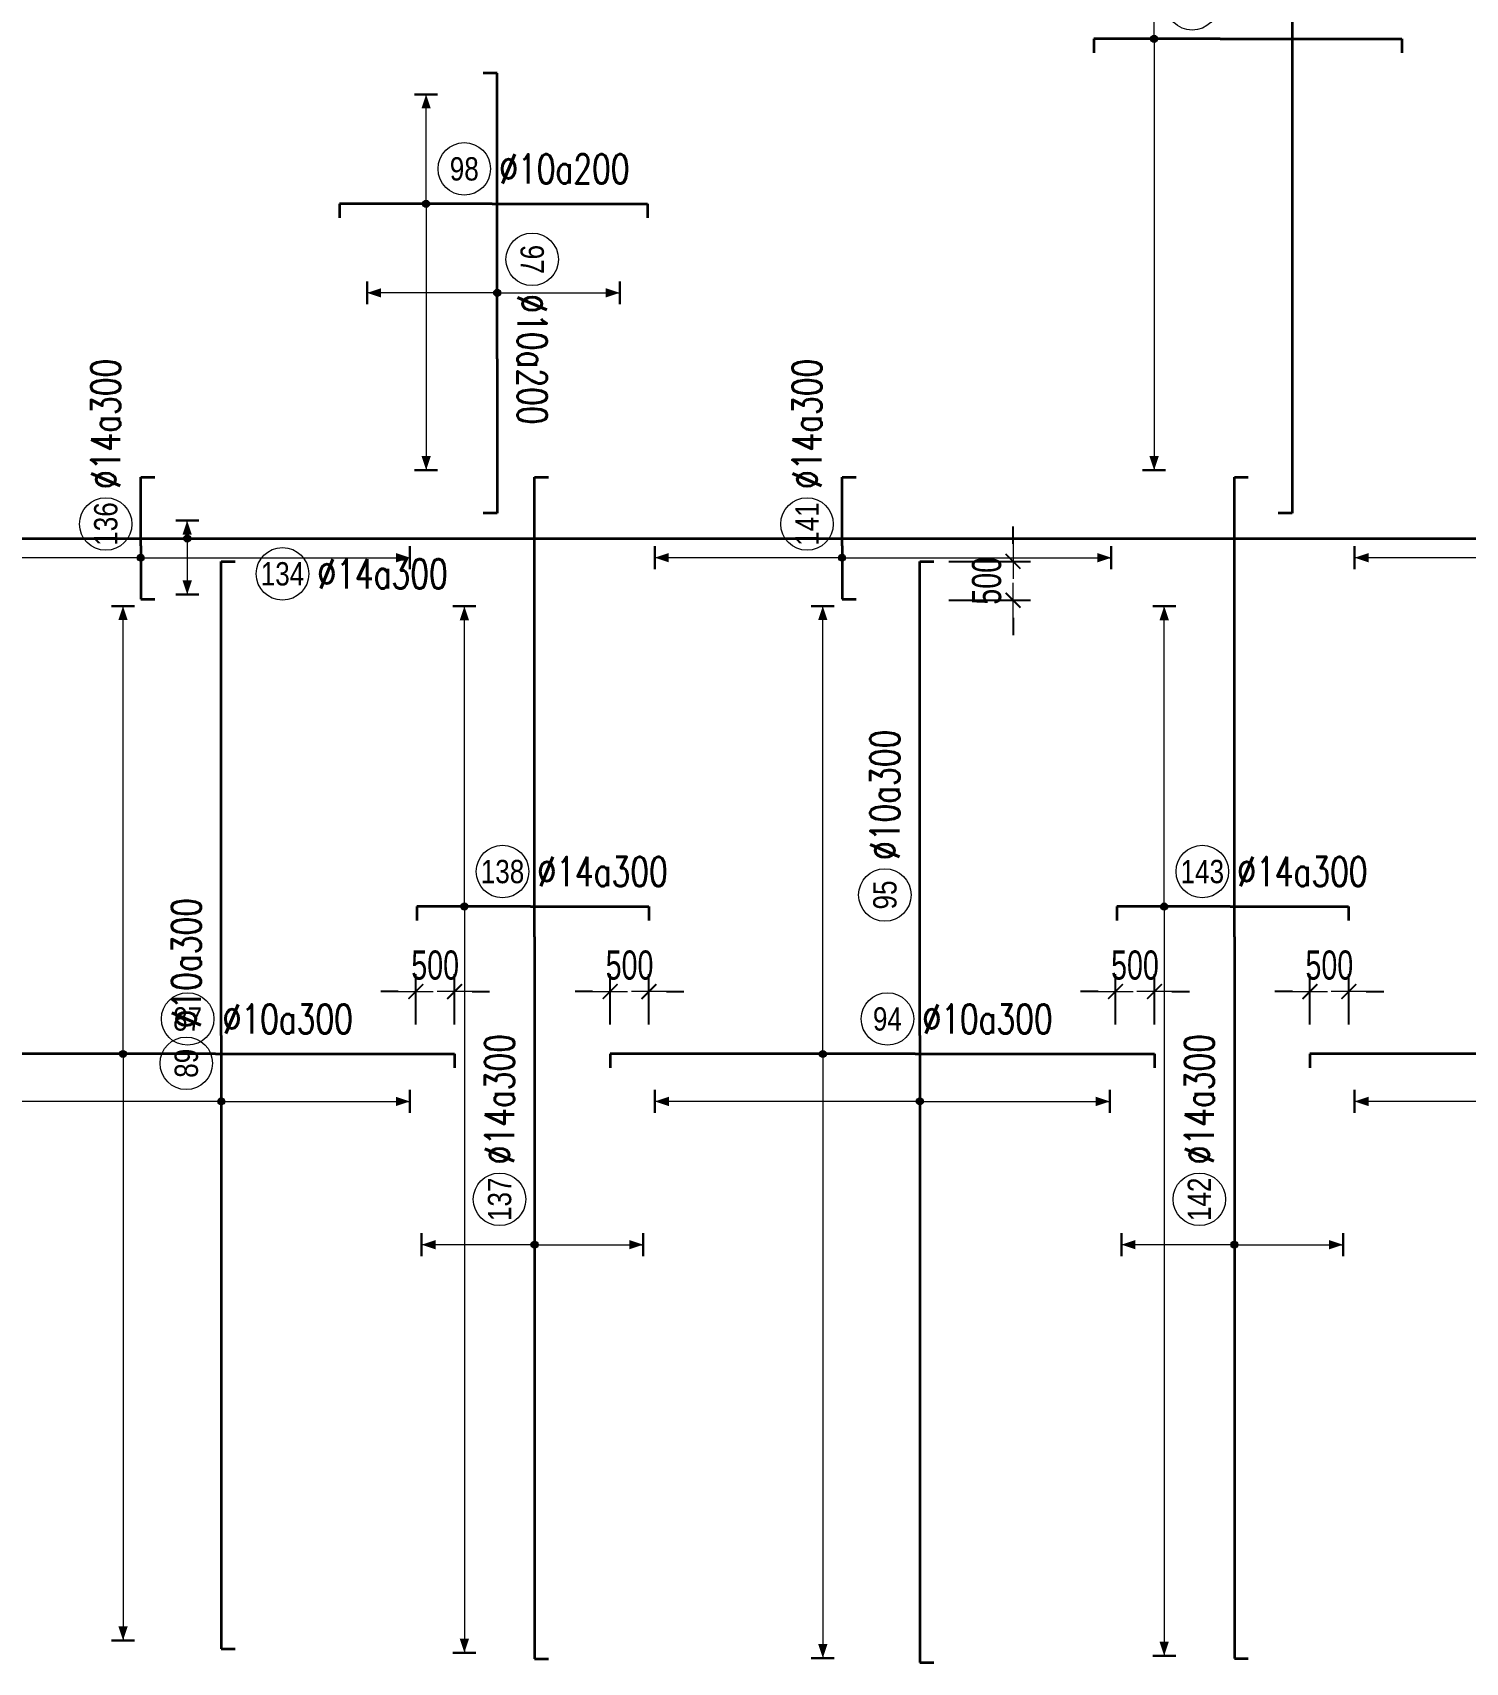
# Model space of a CAD drawing. Header units: millimetres. Extents: x -179076 to 505271, y -34263 to 117995.
# Drawn here: x 177544 to 195971, y 37041 to 58000 of the extents above; entities that cross this region are included whole.
import ezdxf
from ezdxf.enums import TextEntityAlignment as Align

# ---------------------------------------------------------------- set-up
doc = ezdxf.new("R2010")
doc.units = ezdxf.units.MM
doc.layers.get('0').update_dxf_attribs({"lineweight": 20})
doc.layers.get('Defpoints').update_dxf_attribs({"color": 151, "lineweight": 9})
for name, color, linetype, lineweight in [('NDC_S_DIM', 1, 'Continuous', 15), ('NDC_S_REBAR', 4, 'Continuous', 35), ('NDC_S_VN TEXT', 7, 'Continuous', 20)]:
    doc.layers.add(name, color=color, linetype=linetype, lineweight=lineweight)
doc.styles.add('ARIAL', font='arial.ttf', dxfattribs={"width": 0.8})
doc.styles.add('NDC_DIM', font='', dxfattribs={"width": 0.75})
doc.styles.add('NDC_EN TXT', font='romans.shx', dxfattribs={"width": 0.8})
doc.styles.get('NDC_DIM').set_extended_font_data('Dotum')
doc.dimstyles.new('NDC_dim_150', dxfattribs={"dimscale": 150, "dimtxt": 2.5, "dimasz": 1.5, "dimexe": 1.5, "dimexo": 2.5, "dimgap": 1, "dimtad": 1, "dimdec": 0, "dimzin": 0, "dimdsep": 46, "dimtxsty": 'NDC_DIM', "dimblk": 'DIMMARK', "dimcen": 0.09, "dimdle": 1.2, "dimclrd": 1, "dimclre": 1, "dimclrt": 3, "dimadec": 0, "dimazin": 0, "dimtfac": 1, "dimtdec": 0, "dimtix": 1, "dimtofl": 0, "dimtmove": 0, "dimatfit": 3, "dimfxl": 8, "dimfxlon": 1, "dimtolj": 1, "dimtzin": 0, "dimarcsym": 0})

# ---------------------------------------------------------------- blocks, each defined once
blk = doc.blocks.new('DIMMARK')
at = {"layer": 'NDC_S_DIM', "color": 1}
blk.add_line((-1.5, 0), (1, 0), dxfattribs=at)
at = {"layer": 'NDC_S_DIM', "color": 2, "const_width": 0.1}
blk.add_lwpolyline([(-0.424, -0.424), (0.424, 0.424)], dxfattribs=at)
blk = doc.blocks.new('*D231')
at = {"layer": 'Defpoints', "color": 0, "transparency": 16777216}
for p in [(194471, 45668), (193971, 44867), (194471, 44867)]:
    blk.add_point(p, dxfattribs=at)
at = {"layer": 'NDC_S_DIM', "color": 1, "lineweight": -2, "transparency": 16777216}
for p, q in [((193971, 45242), (193971, 45893)), ((194471, 45242), (194471, 45893)), ((193746, 45668), (193521, 45668)), ((194696, 45668), (194921, 45668))]:
    blk.add_line(p, q, dxfattribs=at)
at = {"layer": 'NDC_S_DIM', "color": 1, "lineweight": -2, "transparency": 16777216, "xscale": 225, "yscale": 225, "zscale": 225}
blk.add_blockref('DIMMARK', (193971, 45668), dxfattribs=at)
at = {"layer": 'NDC_S_DIM', "color": 1, "lineweight": -2, "transparency": 16777216, "xscale": 225, "yscale": 225, "zscale": 225, "rotation": 180}
blk.add_blockref('DIMMARK', (194471, 45668), dxfattribs=at)
at = {"layer": 'NDC_S_DIM', "color": 3, "transparency": 16777216, "insert": (194221, 46006), "char_height": 375, "attachment_point": 5, "style": 'NDC_DIM'}
blk.add_mtext('\\A1;500', dxfattribs=at)
blk = doc.blocks.new('*D232')
at = {"layer": 'Defpoints', "color": 0, "transparency": 16777216}
for p in [(191471, 45668), (191471, 44867), (191971, 44867)]:
    blk.add_point(p, dxfattribs=at)
at = {"layer": 'NDC_S_DIM', "color": 1, "lineweight": -2, "transparency": 16777216}
for p, q in [((191471, 45242), (191471, 45893)), ((191971, 45242), (191971, 45893)), ((191246, 45668), (191021, 45668)), ((192196, 45668), (192421, 45668))]:
    blk.add_line(p, q, dxfattribs=at)
at = {"layer": 'NDC_S_DIM', "color": 1, "lineweight": -2, "transparency": 16777216, "xscale": 225, "yscale": 225, "zscale": 225}
blk.add_blockref('DIMMARK', (191471, 45668), dxfattribs=at)
at = {"layer": 'NDC_S_DIM', "color": 1, "lineweight": -2, "transparency": 16777216, "xscale": 225, "yscale": 225, "zscale": 225, "rotation": 180}
blk.add_blockref('DIMMARK', (191971, 45668), dxfattribs=at)
at = {"layer": 'NDC_S_DIM', "color": 3, "transparency": 16777216, "insert": (191721, 46006), "char_height": 375, "attachment_point": 5, "style": 'NDC_DIM'}
blk.add_mtext('\\A1;500', dxfattribs=at)
blk = doc.blocks.new('*D233')
at = {"layer": 'Defpoints', "color": 0, "transparency": 16777216}
for p in [(185471, 45668), (184971, 44867), (185471, 44867)]:
    blk.add_point(p, dxfattribs=at)
at = {"layer": 'NDC_S_DIM', "color": 1, "lineweight": -2, "transparency": 16777216}
for p, q in [((184971, 45242), (184971, 45893)), ((185471, 45242), (185471, 45893)), ((184746, 45668), (184521, 45668)), ((185696, 45668), (185921, 45668))]:
    blk.add_line(p, q, dxfattribs=at)
at = {"layer": 'NDC_S_DIM', "color": 1, "lineweight": -2, "transparency": 16777216, "xscale": 225, "yscale": 225, "zscale": 225}
blk.add_blockref('DIMMARK', (184971, 45668), dxfattribs=at)
at = {"layer": 'NDC_S_DIM', "color": 1, "lineweight": -2, "transparency": 16777216, "xscale": 225, "yscale": 225, "zscale": 225, "rotation": 180}
blk.add_blockref('DIMMARK', (185471, 45668), dxfattribs=at)
at = {"layer": 'NDC_S_DIM', "color": 3, "transparency": 16777216, "insert": (185221, 46006), "char_height": 375, "attachment_point": 5, "style": 'NDC_DIM'}
blk.add_mtext('\\A1;500', dxfattribs=at)
blk = doc.blocks.new('*D234')
at = {"layer": 'Defpoints', "color": 0, "transparency": 16777216}
for p in [(182471, 45668), (182471, 44867), (182971, 44867)]:
    blk.add_point(p, dxfattribs=at)
at = {"layer": 'NDC_S_DIM', "color": 1, "lineweight": -2, "transparency": 16777216}
for p, q in [((182471, 45242), (182471, 45893)), ((182971, 45242), (182971, 45893)), ((182246, 45668), (182021, 45668)), ((183196, 45668), (183421, 45668))]:
    blk.add_line(p, q, dxfattribs=at)
at = {"layer": 'NDC_S_DIM', "color": 1, "lineweight": -2, "transparency": 16777216, "xscale": 225, "yscale": 225, "zscale": 225}
blk.add_blockref('DIMMARK', (182471, 45668), dxfattribs=at)
at = {"layer": 'NDC_S_DIM', "color": 1, "lineweight": -2, "transparency": 16777216, "xscale": 225, "yscale": 225, "zscale": 225, "rotation": 180}
blk.add_blockref('DIMMARK', (182971, 45668), dxfattribs=at)
at = {"layer": 'NDC_S_DIM', "color": 3, "transparency": 16777216, "insert": (182721, 46006), "char_height": 375, "attachment_point": 5, "style": 'NDC_DIM'}
blk.add_mtext('\\A1;500', dxfattribs=at)
blk = doc.blocks.new('*D241')
at = {"layer": 'Defpoints', "color": 0, "transparency": 16777216}
for p in [(188954, 51200), (188954, 50700), (190153, 50700)]:
    blk.add_point(p, dxfattribs=at)
at = {"layer": 'NDC_S_DIM', "color": 1, "lineweight": -2, "transparency": 16777216}
for p, q in [((190153, 51425), (190153, 51650)), ((189329, 51200), (190378, 51200)), ((189329, 50700), (190378, 50700)), ((190153, 50475), (190153, 50250))]:
    blk.add_line(p, q, dxfattribs=at)
at = {"layer": 'NDC_S_DIM', "color": 1, "lineweight": -2, "transparency": 16777216, "xscale": 225, "yscale": 225, "zscale": 225}
for p, rotation in [((190153, 51200), 270), ((190153, 50700), 90)]:
    blk.add_blockref('DIMMARK', p, dxfattribs=dict(at, rotation=rotation))
at = {"layer": 'NDC_S_DIM', "color": 3, "transparency": 16777216, "insert": (189815, 50950), "char_height": 375, "attachment_point": 5, "rotation": 90, "style": 'NDC_DIM'}
blk.add_mtext('\\A1;500', dxfattribs=at)
blk = doc.blocks.new('*U316')
h = blk.add_hatch(color=6)
edge = h.paths.add_edge_path()
edge.add_arc((-7.93, 0), 0.3, 0, 360)
at = {"layer": 'NDC_S_DIM', "color": 8}
for q in [(-7.93, 38.39), (-7.93, -50.28)]:
    blk.add_line((-7.93, 0), q, dxfattribs=at)
for points in [[(-8.93, 38.39, 0.2, 0.2, 0), (-6.93, 38.39, 0, 0, 0)], [(-8.93, -50.28, 0.2, 0.2, 0), (-6.93, -50.28, 0, 0, 0)]]:
    blk.add_lwpolyline(points, format="xyseb", dxfattribs=at)
at = {"layer": 'NDC_S_DIM'}
blk.add_circle((-2.39, 3), 2.25, dxfattribs=at)
at = {"layer": 'NDC_S_DIM', "color": 6}
blk.add_circle((-7.93, 0), 0.3, dxfattribs=at)
at = {"layer": 'NDC_S_DIM', "color": 8}
for points in [[(-8.33, 37.19), (-7.93, 38.39), (-7.53, 37.19)], [(-8.33, -49.08), (-7.93, -50.28), (-7.53, -49.08)]]:
    blk.add_solid(points, dxfattribs=at)
at = {"layer": 'NDC_S_REBAR'}
for p, q in [((0, 0), (-26.16, 0)), ((-26.16, 0), (-26.16, -1.2)), ((0, 0), (20.5, 0)), ((20.5, 0), (20.5, -1.2)), ((-26.16, -1.2), (-26.16, -1.2)), ((20.5, -1.2), (20.5, -1.2))]:
    blk.add_line(p, q, dxfattribs=at)
at = {"layer": 'NDC_S_VN TEXT', "color": 3, "style": 'NDC_EN TXT', "width": 0.75}
blk.add_attdef('DKT', (0.61, 1.75), '', height=2.5, dxfattribs=at)
at = {"layer": 'NDC_S_VN TEXT', "style": 'ARIAL', "width": 0.8}
blk.add_attdef('KHT', text='', height=2, dxfattribs=at).set_placement((-2.39, 3), align=Align.MIDDLE_CENTER)
blk = doc.blocks.new('*U285')
h = blk.add_hatch(color=6)
edge = h.paths.add_edge_path()
edge.add_arc((-7.93, 0), 0.3, 0, 360)
at = {"layer": 'NDC_S_DIM', "color": 8}
for q in [(-7.93, 38.39), (-7.93, -51.8)]:
    blk.add_line((-7.93, 0), q, dxfattribs=at)
for points in [[(-8.93, 38.39, 0.2, 0.2, 0), (-6.93, 38.39, 0, 0, 0)], [(-8.93, -51.8, 0.2, 0.2, 0), (-6.93, -51.8, 0, 0, 0)]]:
    blk.add_lwpolyline(points, format="xyseb", dxfattribs=at)
at = {"layer": 'NDC_S_DIM'}
blk.add_circle((-2.39, 3), 2.25, dxfattribs=at)
at = {"layer": 'NDC_S_DIM', "color": 6}
blk.add_circle((-7.93, 0), 0.3, dxfattribs=at)
at = {"layer": 'NDC_S_DIM', "color": 8}
for points in [[(-8.33, 37.19), (-7.93, 38.39), (-7.53, 37.19)], [(-8.33, -50.6), (-7.93, -51.8), (-7.53, -50.6)]]:
    blk.add_solid(points, dxfattribs=at)
at = {"layer": 'NDC_S_REBAR'}
for p, q in [((0, 0), (-26.16, 0)), ((-26.16, 0), (-26.16, -1.2)), ((0, 0), (20.5, 0)), ((20.5, 0), (20.5, -1.2)), ((-26.16, -1.2), (-26.16, -1.2)), ((20.5, -1.2), (20.5, -1.2))]:
    blk.add_line(p, q, dxfattribs=at)
at = {"layer": 'NDC_S_VN TEXT', "color": 3, "style": 'NDC_EN TXT', "width": 0.75}
blk.add_attdef('DKT', (0.61, 1.75), '', height=2.5, dxfattribs=at)
at = {"layer": 'NDC_S_VN TEXT', "style": 'ARIAL', "width": 0.8}
blk.add_attdef('KHT', text='', height=2, dxfattribs=at).set_placement((-2.39, 3), align=Align.MIDDLE_CENTER)
blk = doc.blocks.new('*U286')
h = blk.add_hatch(color=6)
edge = h.paths.add_edge_path()
edge.add_arc((-7.93, 0), 0.3, 0, 360)
at = {"layer": 'NDC_S_DIM', "color": 8}
for q in [(-7.93, 38.39), (-7.93, -50.72)]:
    blk.add_line((-7.93, 0), q, dxfattribs=at)
for points in [[(-8.93, 38.39, 0.2, 0.2, 0), (-6.93, 38.39, 0, 0, 0)], [(-8.93, -50.72, 0.2, 0.2, 0), (-6.93, -50.72, 0, 0, 0)]]:
    blk.add_lwpolyline(points, format="xyseb", dxfattribs=at)
at = {"layer": 'NDC_S_DIM'}
blk.add_circle((-2.39, 3), 2.25, dxfattribs=at)
at = {"layer": 'NDC_S_DIM', "color": 6}
blk.add_circle((-7.93, 0), 0.3, dxfattribs=at)
at = {"layer": 'NDC_S_DIM', "color": 8}
for points in [[(-8.33, 37.19), (-7.93, 38.39), (-7.53, 37.19)], [(-8.33, -49.52), (-7.93, -50.72), (-7.53, -49.52)]]:
    blk.add_solid(points, dxfattribs=at)
at = {"layer": 'NDC_S_REBAR'}
for p, q in [((0, 0), (-26.16, 0)), ((-26.16, 0), (-26.16, -1.2)), ((0, 0), (20.5, 0)), ((20.5, 0), (20.5, -1.2)), ((-26.16, -1.2), (-26.16, -1.2)), ((20.5, -1.2), (20.5, -1.2))]:
    blk.add_line(p, q, dxfattribs=at)
at = {"layer": 'NDC_S_VN TEXT', "color": 3, "style": 'NDC_EN TXT', "width": 0.75}
blk.add_attdef('DKT', (0.61, 1.75), '', height=2.5, dxfattribs=at)
at = {"layer": 'NDC_S_VN TEXT', "style": 'ARIAL', "width": 0.8}
blk.add_attdef('KHT', text='', height=2, dxfattribs=at).set_placement((-2.39, 3), align=Align.MIDDLE_CENTER)
blk = doc.blocks.new('*U278')
h = blk.add_hatch(color=6)
edge = h.paths.add_edge_path()
edge.add_arc((-5.66, 0), 0.3, 0, 360)
at = {"layer": 'NDC_S_DIM', "color": 8}
for q in [(-5.66, 25.75), (-5.66, -63.98)]:
    blk.add_line((-5.66, 0), q, dxfattribs=at)
for points in [[(-6.66, 25.75, 0.2, 0.2, 0), (-4.66, 25.75, 0, 0, 0)], [(-6.66, -63.98, 0.2, 0.2, 0), (-4.66, -63.98, 0, 0, 0)]]:
    blk.add_lwpolyline(points, format="xyseb", dxfattribs=at)
at = {"layer": 'NDC_S_DIM'}
blk.add_circle((-2.39, 3), 2.25, dxfattribs=at)
at = {"layer": 'NDC_S_DIM', "color": 6}
blk.add_circle((-5.66, 0), 0.3, dxfattribs=at)
at = {"layer": 'NDC_S_DIM', "color": 8}
for points in [[(-6.06, 24.55), (-5.66, 25.75), (-5.26, 24.55)], [(-6.06, -62.78), (-5.66, -63.98), (-5.26, -62.78)]]:
    blk.add_solid(points, dxfattribs=at)
at = {"layer": 'NDC_S_REBAR'}
for p, q in [((0, 0), (-9.73, 0)), ((-9.73, 0), (-9.73, -1.2)), ((0, 0), (10.15, 0)), ((10.15, 0), (10.15, -1.2)), ((-9.73, -1.2), (-9.73, -1.2)), ((10.15, -1.2), (10.15, -1.2))]:
    blk.add_line(p, q, dxfattribs=at)
at = {"layer": 'NDC_S_VN TEXT', "color": 3, "style": 'NDC_EN TXT', "width": 0.75}
blk.add_attdef('DKT', (0.61, 1.75), '', height=2.5, dxfattribs=at)
at = {"layer": 'NDC_S_VN TEXT', "style": 'ARIAL', "width": 0.8}
blk.add_attdef('KHT', text='', height=2, dxfattribs=at).set_placement((-2.39, 3), align=Align.MIDDLE_CENTER)
blk = doc.blocks.new('*U279')
h = blk.add_hatch(color=6)
edge = h.paths.add_edge_path()
edge.add_arc((-5.66, 0), 0.3, 0, 360)
at = {"layer": 'NDC_S_DIM', "color": 8}
for q in [(-5.66, 25.75), (-5.66, -64.23)]:
    blk.add_line((-5.66, 0), q, dxfattribs=at)
for points in [[(-6.66, 25.75, 0.2, 0.2, 0), (-4.66, 25.75, 0, 0, 0)], [(-6.66, -64.23, 0.2, 0.2, 0), (-4.66, -64.23, 0, 0, 0)]]:
    blk.add_lwpolyline(points, format="xyseb", dxfattribs=at)
at = {"layer": 'NDC_S_DIM'}
blk.add_circle((-2.39, 3), 2.25, dxfattribs=at)
at = {"layer": 'NDC_S_DIM', "color": 6}
blk.add_circle((-5.66, 0), 0.3, dxfattribs=at)
at = {"layer": 'NDC_S_DIM', "color": 8}
for points in [[(-6.06, 24.55), (-5.66, 25.75), (-5.26, 24.55)], [(-6.06, -63.03), (-5.66, -64.23), (-5.26, -63.03)]]:
    blk.add_solid(points, dxfattribs=at)
at = {"layer": 'NDC_S_REBAR'}
for p, q in [((0, 0), (-9.73, 0)), ((-9.73, 0), (-9.73, -1.2)), ((0, 0), (10.15, 0)), ((10.15, 0), (10.15, -1.2)), ((-9.73, -1.2), (-9.73, -1.2)), ((10.15, -1.2), (10.15, -1.2))]:
    blk.add_line(p, q, dxfattribs=at)
at = {"layer": 'NDC_S_VN TEXT', "color": 3, "style": 'NDC_EN TXT', "width": 0.75}
blk.add_attdef('DKT', (0.61, 1.75), '', height=2.5, dxfattribs=at)
at = {"layer": 'NDC_S_VN TEXT', "style": 'ARIAL', "width": 0.8}
blk.add_attdef('KHT', text='', height=2, dxfattribs=at).set_placement((-2.39, 3), align=Align.MIDDLE_CENTER)
blk = doc.blocks.new('*U303')
h = blk.add_hatch(color=6)
edge = h.paths.add_edge_path()
edge.add_arc((-5.66, 0), 0.3, 0, 360)
at = {"layer": 'NDC_S_DIM', "color": 8}
for q in [(-5.66, 22.82), (-5.66, -16.18)]:
    blk.add_line((-5.66, 0), q, dxfattribs=at)
for points in [[(-6.66, 22.82, 0.2, 0.2, 0), (-4.66, 22.82, 0, 0, 0)], [(-6.66, -16.18, 0.2, 0.2, 0), (-4.66, -16.18, 0, 0, 0)]]:
    blk.add_lwpolyline(points, format="xyseb", dxfattribs=at)
at = {"layer": 'NDC_S_DIM'}
blk.add_circle((-2.39, 3), 2.25, dxfattribs=at)
at = {"layer": 'NDC_S_DIM', "color": 6}
blk.add_circle((-5.66, 0), 0.3, dxfattribs=at)
at = {"layer": 'NDC_S_DIM', "color": 8}
for points in [[(-6.06, 21.62), (-5.66, 22.82), (-5.26, 21.62)], [(-6.06, -14.98), (-5.66, -16.18), (-5.26, -14.98)]]:
    blk.add_solid(points, dxfattribs=at)
at = {"layer": 'NDC_S_REBAR'}
for p, q in [((0, 0), (-52.6, 0)), ((-52.6, 0), (-52.6, -1.2)), ((0, 0), (40.64, 0)), ((40.64, 0), (40.64, -1.2)), ((-52.6, -1.2), (-52.6, -1.2)), ((40.64, -1.2), (40.64, -1.2))]:
    blk.add_line(p, q, dxfattribs=at)
at = {"layer": 'NDC_S_VN TEXT', "color": 3, "style": 'NDC_EN TXT', "width": 0.75}
blk.add_attdef('DKT', (0.61, 1.75), '', height=2.5, dxfattribs=at)
at = {"layer": 'NDC_S_VN TEXT', "style": 'ARIAL', "width": 0.8}
blk.add_attdef('KHT', text='', height=2, dxfattribs=at).set_placement((-2.39, 3), align=Align.MIDDLE_CENTER)
blk = doc.blocks.new('*U304')
h = blk.add_hatch(color=6)
edge = h.paths.add_edge_path()
edge.add_arc((-5.66, 0), 0.3, 0, 360)
at = {"layer": 'NDC_S_DIM', "color": 8}
for q in [(-5.66, 22.72), (-5.66, -16.28)]:
    blk.add_line((-5.66, 0), q, dxfattribs=at)
for points in [[(-6.66, 22.72, 0.2, 0.2, 0), (-4.66, 22.72, 0, 0, 0)], [(-6.66, -16.28, 0.2, 0.2, 0), (-4.66, -16.28, 0, 0, 0)]]:
    blk.add_lwpolyline(points, format="xyseb", dxfattribs=at)
at = {"layer": 'NDC_S_DIM'}
blk.add_circle((12.04, 3), 2.25, dxfattribs=at)
at = {"layer": 'NDC_S_DIM', "color": 6}
blk.add_circle((-5.66, 0), 0.3, dxfattribs=at)
at = {"layer": 'NDC_S_DIM', "color": 8}
for points in [[(-6.06, 21.52), (-5.66, 22.72), (-5.26, 21.52)], [(-6.06, -15.08), (-5.66, -16.28), (-5.26, -15.08)]]:
    blk.add_solid(points, dxfattribs=at)
at = {"layer": 'NDC_S_REBAR'}
for p, q in [((0, 0), (-53.75, 0)), ((-53.75, 0), (-53.75, -1.2)), ((0, 0), (40.64, 0)), ((40.64, 0), (40.64, -1.2)), ((-53.75, -1.2), (-53.75, -1.2)), ((40.64, -1.2), (40.64, -1.2))]:
    blk.add_line(p, q, dxfattribs=at)
at = {"layer": 'NDC_S_VN TEXT', "color": 3, "style": 'NDC_EN TXT', "width": 0.75}
blk.add_attdef('DKT', (15.04, 1.75), '', height=2.5, dxfattribs=at)
at = {"layer": 'NDC_S_VN TEXT', "style": 'ARIAL', "width": 0.8}
blk.add_attdef('KHT', text='', height=2, dxfattribs=at).set_placement((12.04, 3), align=Align.MIDDLE_CENTER)
blk = doc.blocks.new('*U305')
h = blk.add_hatch(color=6)
edge = h.paths.add_edge_path()
edge.add_arc((-5.66, 0), 0.3, 0, 360)
at = {"layer": 'NDC_S_DIM', "color": 8}
for q in [(-5.66, 22.67), (-5.66, -16.33)]:
    blk.add_line((-5.66, 0), q, dxfattribs=at)
for points in [[(-6.66, 22.67, 0.2, 0.2, 0), (-4.66, 22.67, 0, 0, 0)], [(-6.66, -16.33, 0.2, 0.2, 0), (-4.66, -16.33, 0, 0, 0)]]:
    blk.add_lwpolyline(points, format="xyseb", dxfattribs=at)
at = {"layer": 'NDC_S_DIM'}
blk.add_circle((9.62, 3), 2.25, dxfattribs=at)
at = {"layer": 'NDC_S_DIM', "color": 6}
blk.add_circle((-5.66, 0), 0.3, dxfattribs=at)
at = {"layer": 'NDC_S_DIM', "color": 8}
for points in [[(-6.06, 21.47), (-5.66, 22.67), (-5.26, 21.47)], [(-6.06, -15.13), (-5.66, -16.33), (-5.26, -15.13)]]:
    blk.add_solid(points, dxfattribs=at)
at = {"layer": 'NDC_S_REBAR'}
for p, q in [((0, 0), (-52.32, 0)), ((-52.32, 0), (-52.32, -1.2)), ((0, 0), (40.64, 0)), ((40.64, 0), (40.64, -1.2)), ((-52.32, -1.2), (-52.32, -1.2)), ((40.64, -1.2), (40.64, -1.2))]:
    blk.add_line(p, q, dxfattribs=at)
at = {"layer": 'NDC_S_VN TEXT', "color": 3, "style": 'NDC_EN TXT', "width": 0.75}
blk.add_attdef('DKT', (12.62, 1.75), '', height=2.5, dxfattribs=at)
at = {"layer": 'NDC_S_VN TEXT', "style": 'ARIAL', "width": 0.8}
blk.add_attdef('KHT', text='', height=2, dxfattribs=at).set_placement((9.62, 3), align=Align.MIDDLE_CENTER)
blk = doc.blocks.new('*U296')
h = blk.add_hatch(color=6)
edge = h.paths.add_edge_path()
edge.add_arc((-26.39, 0), 0.3, 0, 360)
at = {"layer": 'NDC_S_DIM', "color": 8}
for q in [(-26.39, 9.68), (-26.39, -9.32)]:
    blk.add_line((-26.39, 0), q, dxfattribs=at)
for points in [[(-27.39, 9.68, 0.2, 0.2, 0), (-25.39, 9.68, 0, 0, 0)], [(-27.39, -9.32, 0.2, 0.2, 0), (-25.39, -9.32, 0, 0, 0)]]:
    blk.add_lwpolyline(points, format="xyseb", dxfattribs=at)
at = {"layer": 'NDC_S_DIM'}
blk.add_circle((-22.5, 3), 2.25, dxfattribs=at)
at = {"layer": 'NDC_S_DIM', "color": 6}
blk.add_circle((-26.39, 0), 0.3, dxfattribs=at)
at = {"layer": 'NDC_S_DIM', "color": 8}
for points in [[(-26.79, 8.48), (-26.39, 9.68), (-25.99, 8.48)], [(-26.79, -8.12), (-26.39, -9.32), (-25.99, -8.12)]]:
    blk.add_solid(points, dxfattribs=at)
at = {"layer": 'NDC_S_REBAR'}
for p, q in [((0, 0), (-61.89, 0)), ((-61.89, 0), (-61.89, -1.2)), ((0, 0), (39.42, 0)), ((39.42, 0), (39.42, -1.2)), ((-61.89, -1.2), (-61.89, -1.2)), ((39.42, -1.2), (39.42, -1.2))]:
    blk.add_line(p, q, dxfattribs=at)
at = {"layer": 'NDC_S_VN TEXT', "color": 3, "style": 'NDC_EN TXT', "width": 0.75}
blk.add_attdef('DKT', (-19.5, 1.75), '', height=2.5, dxfattribs=at)
at = {"layer": 'NDC_S_VN TEXT', "style": 'ARIAL', "width": 0.8}
blk.add_attdef('KHT', text='', height=2, dxfattribs=at).set_placement((-22.5, 3), align=Align.MIDDLE_CENTER)
blk = doc.blocks.new('*U297')
h = blk.add_hatch(color=6)
edge = h.paths.add_edge_path()
edge.add_arc((-26.39, 0), 0.3, 0, 360)
at = {"layer": 'NDC_S_DIM', "color": 8}
for q in [(-26.39, 9.68), (-26.39, -9.32)]:
    blk.add_line((-26.39, 0), q, dxfattribs=at)
for points in [[(-27.39, 9.68, 0.2, 0.2, 0), (-25.39, 9.68, 0, 0, 0)], [(-27.39, -9.32, 0.2, 0.2, 0), (-25.39, -9.32, 0, 0, 0)]]:
    blk.add_lwpolyline(points, format="xyseb", dxfattribs=at)
at = {"layer": 'NDC_S_DIM'}
blk.add_circle((-22.5, 3), 2.25, dxfattribs=at)
at = {"layer": 'NDC_S_DIM', "color": 6}
blk.add_circle((-26.39, 0), 0.3, dxfattribs=at)
at = {"layer": 'NDC_S_DIM', "color": 8}
for points in [[(-26.79, 8.48), (-26.39, 9.68), (-25.99, 8.48)], [(-26.79, -8.12), (-26.39, -9.32), (-25.99, -8.12)]]:
    blk.add_solid(points, dxfattribs=at)
at = {"layer": 'NDC_S_REBAR'}
for p, q in [((0, 0), (-61.88, 0)), ((-61.88, 0), (-61.88, -1.2)), ((0, 0), (39.42, 0)), ((39.42, 0), (39.42, -1.2)), ((-61.88, -1.2), (-61.88, -1.2)), ((39.42, -1.2), (39.42, -1.2))]:
    blk.add_line(p, q, dxfattribs=at)
at = {"layer": 'NDC_S_VN TEXT', "color": 3, "style": 'NDC_EN TXT', "width": 0.75}
blk.add_attdef('DKT', (-19.5, 1.75), '', height=2.5, dxfattribs=at)
at = {"layer": 'NDC_S_VN TEXT', "style": 'ARIAL', "width": 0.8}
blk.add_attdef('KHT', text='', height=2, dxfattribs=at).set_placement((-22.5, 3), align=Align.MIDDLE_CENTER)
blk = doc.blocks.new('*U333')
h = blk.add_hatch(color=6)
edge = h.paths.add_edge_path()
edge.add_arc((-1.02, 0), 0.3, 0, 360)
at = {"layer": 'NDC_S_DIM', "color": 8}
for q in [(-1.02, 15.92), (-1.02, -23.08)]:
    blk.add_line((-1.02, 0), q, dxfattribs=at)
for points in [[(-2.02, 15.92, 0.2, 0.2, 0), (-0.02, 15.92, 0, 0, 0)], [(-2.02, -23.08, 0.2, 0.2, 0), (-0.02, -23.08, 0, 0, 0)]]:
    blk.add_lwpolyline(points, format="xyseb", dxfattribs=at)
at = {"layer": 'NDC_S_DIM'}
blk.add_circle((1.87, 3), 2.25, dxfattribs=at)
at = {"layer": 'NDC_S_DIM', "color": 6}
blk.add_circle((-1.02, 0), 0.3, dxfattribs=at)
at = {"layer": 'NDC_S_DIM', "color": 8}
for points in [[(-1.42, 14.72), (-1.02, 15.92), (-0.62, 14.72)], [(-1.42, -21.88), (-1.02, -23.08), (-0.62, -21.88)]]:
    blk.add_solid(points, dxfattribs=at)
at = {"layer": 'NDC_S_REBAR'}
for p, q in [((0, 0), (-4.57, 0)), ((-4.57, 0), (-4.57, -1.2)), ((0, 0), (5.9, 0)), ((5.9, 0), (5.9, -1.2)), ((-4.57, -1.2), (-4.57, -1.2)), ((5.9, -1.2), (5.9, -1.2))]:
    blk.add_line(p, q, dxfattribs=at)
at = {"layer": 'NDC_S_VN TEXT', "color": 3, "style": 'NDC_EN TXT', "width": 0.75}
blk.add_attdef('DKT', (4.87, 1.75), '', height=2.5, dxfattribs=at)
at = {"layer": 'NDC_S_VN TEXT', "style": 'ARIAL', "width": 0.8}
blk.add_attdef('KHT', text='', height=2, dxfattribs=at).set_placement((1.87, 3), align=Align.MIDDLE_CENTER)
blk = doc.blocks.new('*U334')
h = blk.add_hatch(color=6)
edge = h.paths.add_edge_path()
edge.add_arc((-1.02, 0), 0.3, 0, 360)
at = {"layer": 'NDC_S_DIM', "color": 8}
for q in [(-1.02, 16.05), (-1.02, -23.08)]:
    blk.add_line((-1.02, 0), q, dxfattribs=at)
for points in [[(-2.02, 16.05, 0.2, 0.2, 0), (-0.02, 16.05, 0, 0, 0)], [(-2.02, -23.08, 0.2, 0.2, 0), (-0.02, -23.08, 0, 0, 0)]]:
    blk.add_lwpolyline(points, format="xyseb", dxfattribs=at)
at = {"layer": 'NDC_S_DIM'}
blk.add_circle((1.87, 3), 2.25, dxfattribs=at)
at = {"layer": 'NDC_S_DIM', "color": 6}
blk.add_circle((-1.02, 0), 0.3, dxfattribs=at)
at = {"layer": 'NDC_S_DIM', "color": 8}
for points in [[(-1.42, 14.85), (-1.02, 16.05), (-0.62, 14.85)], [(-1.42, -21.88), (-1.02, -23.08), (-0.62, -21.88)]]:
    blk.add_solid(points, dxfattribs=at)
at = {"layer": 'NDC_S_REBAR'}
for p, q in [((0, 0), (-4.57, 0)), ((-4.57, 0), (-4.57, -1.2)), ((0, 0), (5.9, 0)), ((5.9, 0), (5.9, -1.2)), ((-4.57, -1.2), (-4.57, -1.2)), ((5.9, -1.2), (5.9, -1.2))]:
    blk.add_line(p, q, dxfattribs=at)
at = {"layer": 'NDC_S_VN TEXT', "color": 3, "style": 'NDC_EN TXT', "width": 0.75}
blk.add_attdef('DKT', (4.87, 1.75), '', height=2.5, dxfattribs=at)
at = {"layer": 'NDC_S_VN TEXT', "style": 'ARIAL', "width": 0.8}
blk.add_attdef('KHT', text='', height=2, dxfattribs=at).set_placement((1.87, 3), align=Align.MIDDLE_CENTER)
blk = doc.blocks.new('*U335')
h = blk.add_hatch(color=6)
edge = h.paths.add_edge_path()
edge.add_arc((-1.02, 0), 0.3, 0, 360)
at = {"layer": 'NDC_S_DIM', "color": 8}
for q in [(-1.02, 17.36), (-1.02, -21.64)]:
    blk.add_line((-1.02, 0), q, dxfattribs=at)
for points in [[(-2.02, 17.36, 0.2, 0.2, 0), (-0.02, 17.36, 0, 0, 0)], [(-2.02, -21.64, 0.2, 0.2, 0), (-0.02, -21.64, 0, 0, 0)]]:
    blk.add_lwpolyline(points, format="xyseb", dxfattribs=at)
at = {"layer": 'NDC_S_DIM'}
blk.add_circle((1.87, 3), 2.25, dxfattribs=at)
at = {"layer": 'NDC_S_DIM', "color": 6}
blk.add_circle((-1.02, 0), 0.3, dxfattribs=at)
at = {"layer": 'NDC_S_DIM', "color": 8}
for points in [[(-1.42, 16.16), (-1.02, 17.36), (-0.62, 16.16)], [(-1.42, -20.44), (-1.02, -21.64), (-0.62, -20.44)]]:
    blk.add_solid(points, dxfattribs=at)
at = {"layer": 'NDC_S_REBAR'}
for p, q in [((0, 0), (-4.57, 0)), ((-4.57, 0), (-4.57, -1.2)), ((0, 0), (5.9, 0)), ((5.9, 0), (5.9, -1.2)), ((-4.57, -1.2), (-4.57, -1.2)), ((5.9, -1.2), (5.9, -1.2))]:
    blk.add_line(p, q, dxfattribs=at)
at = {"layer": 'NDC_S_VN TEXT', "color": 3, "style": 'NDC_EN TXT', "width": 0.75}
blk.add_attdef('DKT', (4.87, 1.75), '', height=2.5, dxfattribs=at)
at = {"layer": 'NDC_S_VN TEXT', "style": 'ARIAL', "width": 0.8}
blk.add_attdef('KHT', text='', height=2, dxfattribs=at).set_placement((1.87, 3), align=Align.MIDDLE_CENTER)
blk = doc.blocks.new('*U336')
h = blk.add_hatch(color=6)
edge = h.paths.add_edge_path()
edge.add_arc((27.07, 0), 0.3, 0, 360)
at = {"layer": 'NDC_S_DIM', "color": 8}
for q in [(27.07, 1.53), (27.07, -4.8)]:
    blk.add_line((27.07, 0), q, dxfattribs=at)
for points in [[(26.07, 1.53, 0.2, 0.2, 0), (28.07, 1.53, 0, 0, 0)], [(26.07, -4.8, 0.2, 0.2, 0), (28.07, -4.8, 0, 0, 0)]]:
    blk.add_lwpolyline(points, format="xyseb", dxfattribs=at)
at = {"layer": 'NDC_S_DIM', "color": 6}
blk.add_circle((27.07, 0), 0.3, dxfattribs=at)
at = {"layer": 'NDC_S_DIM'}
blk.add_circle((35.24, -3.03), 2.25, dxfattribs=at)
at = {"layer": 'NDC_S_DIM', "color": 8}
for points in [[(26.67, 0.33), (27.07, 1.53), (27.47, 0.33)], [(26.67, -3.6), (27.07, -4.8), (27.47, -3.6)]]:
    blk.add_solid(points, dxfattribs=at)
at = {"layer": 'NDC_S_REBAR'}
blk.add_line((0, 0), (281.19, 0), dxfattribs=at)
at = {"layer": 'NDC_S_VN TEXT', "style": 'ARIAL', "width": 0.8}
blk.add_attdef('KHT', text='', height=2, dxfattribs=at).set_placement((35.24, -3.03), align=Align.MIDDLE_CENTER)
at = {"layer": 'NDC_S_VN TEXT', "color": 3, "style": 'NDC_EN TXT', "width": 0.75}
blk.add_attdef('DKT', (38.24, -4.28), '', height=2.5, dxfattribs=at)
blk = doc.blocks.new('*U338')
h = blk.add_hatch(color=6)
edge = h.paths.add_edge_path()
edge.add_arc((-5.66, 0), 0.3, 0, 360)
at = {"layer": 'NDC_S_DIM', "color": 8}
for q in [(-5.66, 38.03), (-5.66, -36.97)]:
    blk.add_line((-5.66, 0), q, dxfattribs=at)
for points in [[(-6.66, 38.03, 0.2, 0.2, 0), (-4.66, 38.03, 0, 0, 0)], [(-6.66, -36.97, 0.2, 0.2, 0), (-4.66, -36.97, 0, 0, 0)]]:
    blk.add_lwpolyline(points, format="xyseb", dxfattribs=at)
at = {"layer": 'NDC_S_DIM'}
blk.add_circle((-2.39, 3), 2.25, dxfattribs=at)
at = {"layer": 'NDC_S_DIM', "color": 6}
blk.add_circle((-5.66, 0), 0.3, dxfattribs=at)
at = {"layer": 'NDC_S_DIM', "color": 8}
for points in [[(-6.06, 36.83), (-5.66, 38.03), (-5.26, 36.83)], [(-6.06, -35.77), (-5.66, -36.97), (-5.26, -35.77)]]:
    blk.add_solid(points, dxfattribs=at)
at = {"layer": 'NDC_S_REBAR'}
for p, q in [((0, 0), (-10.83, 0)), ((-10.83, 0), (-10.83, -1.2)), ((0, 0), (15.57, 0)), ((15.57, 0), (15.57, -1.2)), ((-10.83, -1.2), (-10.83, -1.2)), ((15.57, -1.2), (15.57, -1.2))]:
    blk.add_line(p, q, dxfattribs=at)
at = {"layer": 'NDC_S_VN TEXT', "color": 3, "style": 'NDC_EN TXT', "width": 0.75}
blk.add_attdef('DKT', (0.61, 1.75), '', height=2.5, dxfattribs=at)
at = {"layer": 'NDC_S_VN TEXT', "style": 'ARIAL', "width": 0.8}
blk.add_attdef('KHT', text='', height=2, dxfattribs=at).set_placement((-2.39, 3), align=Align.MIDDLE_CENTER)
blk = doc.blocks.new('*U339')
h = blk.add_hatch(color=6)
edge = h.paths.add_edge_path()
edge.add_arc((-5.66, 0), 0.3, 0, 360)
at = {"layer": 'NDC_S_DIM', "color": 8}
for q in [(-5.66, 7.02), (-5.66, -14.65)]:
    blk.add_line((-5.66, 0), q, dxfattribs=at)
for points in [[(-6.66, 7.02, 0.2, 0.2, 0), (-4.66, 7.02, 0, 0, 0)], [(-6.66, -14.65, 0.2, 0.2, 0), (-4.66, -14.65, 0, 0, 0)]]:
    blk.add_lwpolyline(points, format="xyseb", dxfattribs=at)
at = {"layer": 'NDC_S_DIM'}
blk.add_circle((-2.39, 3), 2.25, dxfattribs=at)
at = {"layer": 'NDC_S_DIM', "color": 6}
blk.add_circle((-5.66, 0), 0.3, dxfattribs=at)
at = {"layer": 'NDC_S_DIM', "color": 8}
for points in [[(-6.06, 5.82), (-5.66, 7.02), (-5.26, 5.82)], [(-6.06, -13.45), (-5.66, -14.65), (-5.26, -13.45)]]:
    blk.add_solid(points, dxfattribs=at)
at = {"layer": 'NDC_S_REBAR'}
for p, q in [((0, 0), (-21.84, 0)), ((-21.84, 0), (-21.84, -1.2)), ((0, 0), (60.56, 0)), ((60.56, 0), (60.56, -1.2)), ((-21.84, -1.2), (-21.84, -1.2)), ((60.56, -1.2), (60.56, -1.2))]:
    blk.add_line(p, q, dxfattribs=at)
at = {"layer": 'NDC_S_VN TEXT', "color": 3, "style": 'NDC_EN TXT', "width": 0.75}
blk.add_attdef('DKT', (0.61, 1.75), '', height=2.5, dxfattribs=at)
at = {"layer": 'NDC_S_VN TEXT', "style": 'ARIAL', "width": 0.8}
blk.add_attdef('KHT', text='', height=2, dxfattribs=at).set_placement((-2.39, 3), align=Align.MIDDLE_CENTER)
blk = doc.blocks.new('*U351')
h = blk.add_hatch(color=6)
edge = h.paths.add_edge_path()
edge.add_arc((-5.66, 0), 0.3, 0, 360)
at = {"layer": 'NDC_S_DIM', "color": 8}
for q in [(-5.66, 9.38), (-5.66, -22.82)]:
    blk.add_line((-5.66, 0), q, dxfattribs=at)
for points in [[(-6.66, 9.38, 0.2, 0.2, 0), (-4.66, 9.38, 0, 0, 0)], [(-6.66, -22.82, 0.2, 0.2, 0), (-4.66, -22.82, 0, 0, 0)]]:
    blk.add_lwpolyline(points, format="xyseb", dxfattribs=at)
at = {"layer": 'NDC_S_DIM'}
blk.add_circle((-2.39, 3), 2.25, dxfattribs=at)
at = {"layer": 'NDC_S_DIM', "color": 6}
blk.add_circle((-5.66, 0), 0.3, dxfattribs=at)
at = {"layer": 'NDC_S_DIM', "color": 8}
for points in [[(-6.06, 8.18), (-5.66, 9.38), (-5.26, 8.18)], [(-6.06, -21.62), (-5.66, -22.82), (-5.26, -21.62)]]:
    blk.add_solid(points, dxfattribs=at)
at = {"layer": 'NDC_S_REBAR'}
for p, q in [((0, 0), (-13.09, 0)), ((-13.09, 0), (-13.09, -1.2)), ((0, 0), (13.31, 0)), ((13.31, 0), (13.31, -1.2)), ((-13.09, -1.2), (-13.09, -1.2)), ((13.31, -1.2), (13.31, -1.2))]:
    blk.add_line(p, q, dxfattribs=at)
at = {"layer": 'NDC_S_VN TEXT', "color": 3, "style": 'NDC_EN TXT', "width": 0.75}
blk.add_attdef('DKT', (0.61, 1.75), '', height=2.5, dxfattribs=at)
at = {"layer": 'NDC_S_VN TEXT', "style": 'ARIAL', "width": 0.8}
blk.add_attdef('KHT', text='', height=2, dxfattribs=at).set_placement((-2.39, 3), align=Align.MIDDLE_CENTER)
blk = doc.blocks.new('*U348')
h = blk.add_hatch(color=6)
edge = h.paths.add_edge_path()
edge.add_arc((-5.66, 0), 0.3, 0, 360)
at = {"layer": 'NDC_S_DIM', "color": 8}
for q in [(-5.66, 10.51), (-5.66, -11.15)]:
    blk.add_line((-5.66, 0), q, dxfattribs=at)
for points in [[(-6.66, 10.51, 0.2, 0.2, 0), (-4.66, 10.51, 0, 0, 0)], [(-6.66, -11.15, 0.2, 0.2, 0), (-4.66, -11.15, 0, 0, 0)]]:
    blk.add_lwpolyline(points, format="xyseb", dxfattribs=at)
at = {"layer": 'NDC_S_DIM'}
blk.add_circle((-8.53, 3), 2.25, dxfattribs=at)
at = {"layer": 'NDC_S_DIM', "color": 6}
blk.add_circle((-5.66, 0), 0.3, dxfattribs=at)
at = {"layer": 'NDC_S_DIM', "color": 8}
for points in [[(-6.06, 9.31), (-5.66, 10.51), (-5.26, 9.31)], [(-6.06, -9.95), (-5.66, -11.15), (-5.26, -9.95)]]:
    blk.add_solid(points, dxfattribs=at)
at = {"layer": 'NDC_S_REBAR'}
for p, q in [((0, 0), (-24.5, 0)), ((-24.5, 0), (-24.5, -1.2)), ((0, 0), (13.23, 0)), ((13.23, 0), (13.23, -1.2)), ((-24.5, -1.2), (-24.5, -1.2)), ((13.23, -1.2), (13.23, -1.2))]:
    blk.add_line(p, q, dxfattribs=at)
at = {"layer": 'NDC_S_VN TEXT', "color": 3, "style": 'NDC_EN TXT', "width": 0.75}
blk.add_attdef('DKT', (-5.53, 1.75), '', height=2.5, dxfattribs=at)
at = {"layer": 'NDC_S_VN TEXT', "style": 'ARIAL', "width": 0.8}
blk.add_attdef('KHT', text='', height=2, dxfattribs=at).set_placement((-8.53, 3), align=Align.MIDDLE_CENTER)

msp = doc.modelspace()

# ---------------------------------------------------------------- block references
at = {"xscale": 150, "yscale": 150, "zscale": 150}
for name, p, rotation, values in [('*U339', (193742.7, 60903.5), 270, {'KHT': '110', 'DKT': '%%C10a200'}), ('*U348', (183518.9, 53804.3), 270, {'KHT': '97', 'DKT': '%%C10a200'}), ('*U333', (178934.2, 51399.9), 90, {'KHT': '136', 'DKT': '%%c14a300'}), ('*U334', (187953.6, 51399.9), 90, {'KHT': '141', 'DKT': '%%c14a300'}), ('*U335', (197150.2, 51399.9), 90, {'KHT': '149', 'DKT': '%%c14a300'}), ('*U296', (183999, 46371), 90, {'KHT': '137', 'DKT': '%%c14a300'}), ('*U297', (192999, 46371), 90, {'KHT': '142', 'DKT': '%%c14a300'}), ('*U303', (179970, 45103.6), 90, {'KHT': '89', 'DKT': '%%C10a300'}), ('*U304', (188954.4, 45103.6), 90, {'KHT': '95', 'DKT': '%%C10a300'}), ('*U305', (197946.6, 45103.6), 90, {'KHT': '103', 'DKT': '%%C10a300'})]:
    msp.add_blockref(name, p, dxfattribs=dict(at, rotation=rotation)).add_auto_attribs(values)
for name, p, values in [('*U338', (192816.1, 57919.7), {'KHT': '107', 'DKT': '%%C10a200'}), ('*U351', (183453.9, 55797.6), {'KHT': '98', 'DKT': '%%C10a200'}), ('*U336', (175471.4, 51494.3), {'KHT': '134', 'DKT': '%%c14a300'}), ('*U316', (179896, 44865.8), {'KHT': '87', 'DKT': '%%C10a300'}), ('*U278', (183945.8, 46761.2), {'KHT': '138', 'DKT': '%%c14a300'}), ('*U285', (188896, 44865.8), {'KHT': '94', 'DKT': '%%C10a300'}), ('*U279', (192945.8, 46761.2), {'KHT': '143', 'DKT': '%%c14a300'}), ('*U286', (197896, 44865.8), {'KHT': '102', 'DKT': '%%C10a300'})]:
    msp.add_blockref(name, p, dxfattribs=at).add_auto_attribs(values)

# ---------------------------------------------------------------- dimensions: what is measured, and where the dimension line sits
at = {"layer": 'NDC_S_DIM'}
dim = msp.add_linear_dim(base=(190152.8, 50700), p1=(188953.6, 51200), p2=(188953.6, 50700), angle=90, dimstyle='NDC_dim_150', dxfattribs=at)
dim.commit()
dim.dimension.update_dxf_attribs({"geometry": '*D241', "text_midpoint": (189815.1, 50950)})
for base, p1, p2, picture, middle in [((182470.9, 45667.8), (182970.9, 44866.6), (182470.9, 44866.6), '*D234', (182720.9, 46005.5)), ((185470.9, 45667.8), (184970.9, 44866.6), (185470.9, 44866.6), '*D233', (185220.9, 46005.5)), ((191470.9, 45667.8), (191970.9, 44866.6), (191470.9, 44866.6), '*D232', (191720.9, 46005.5)), ((194470.9, 45667.8), (193970.9, 44866.6), (194470.9, 44866.6), '*D231', (194220.9, 46005.5))]:
    dim = msp.add_linear_dim(base=base, p1=p1, p2=p2, dimstyle='NDC_dim_150', dxfattribs=at)
    dim.commit()
    dim.dimension.update_dxf_attribs({"geometry": picture, "text_midpoint": middle})

doc.saveas('drawing.dxf')
